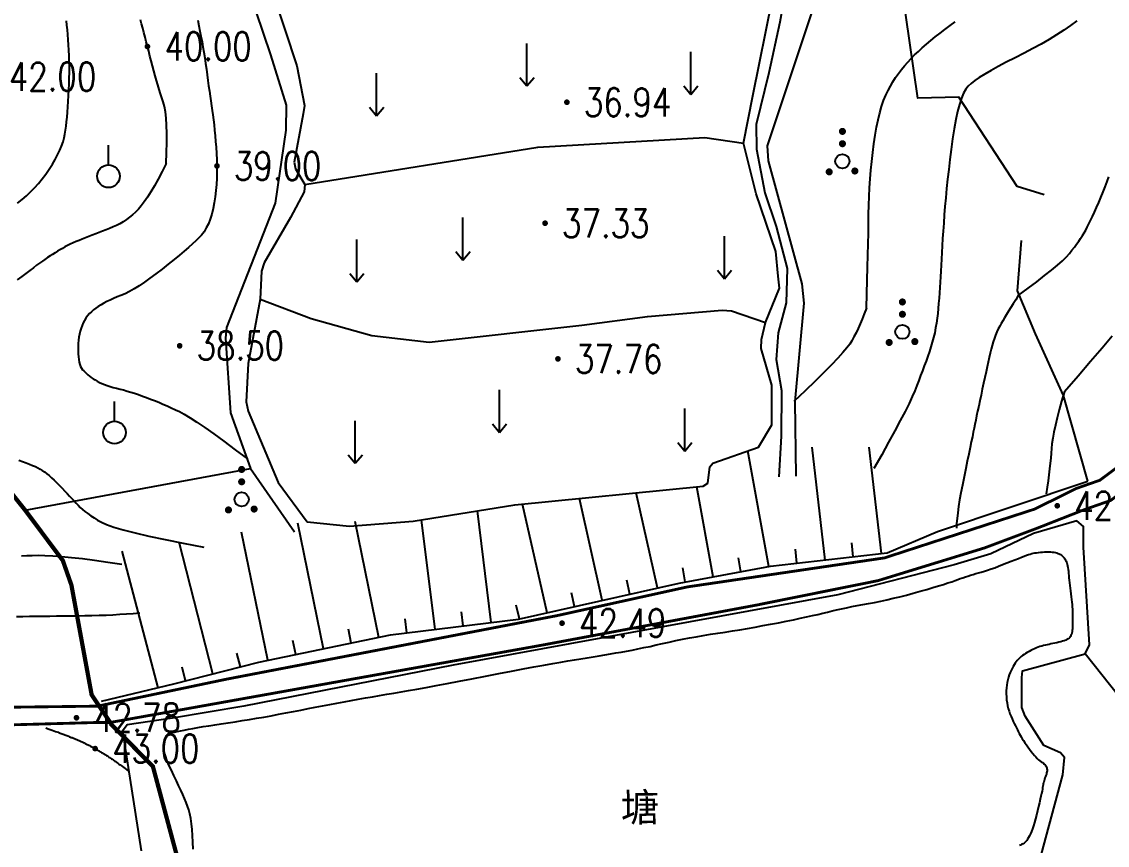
# Model space of a CAD drawing. Extents: x 39624947 to 39626627, y 3418539 to 3418836.
# Drawn here: x 39625191.8 to 39625268.5, y 3418723.9 to 3418782 of the extents above; entities that cross this region are included whole.
import ezdxf
from ezdxf.enums import TextEntityAlignment as Align

# ---------------------------------------------------------------- set-up
doc = ezdxf.new("R2010")
doc.units = 0
doc.linetypes.add('X3', pattern=[5, 4, -1])
doc.layers.get('0').update_dxf_attribs({"linetype": 'CONTINUOUS'})
for name, color, linetype in [('DLSS', 4, 'CONTINUOUS'), ('GCD', 7, 'CONTINUOUS'), ('PUB_WALL', 9, 'CONTINUOUS')]:
    doc.layers.add(name, color=color, linetype=linetype)
doc.styles.add('HZ', font='rs.shx', dxfattribs={"width": 0.8, "bigfont": 'hztxt.shx'})
doc.styles.add('等线体', font='simhei.ttf')

# ---------------------------------------------------------------- blocks, each defined once
blk = doc.blocks.new('GC125')
blk.add_line((0, 0.8), (0, 2.2))
blk.add_circle((0, 0), 0.8)
blk = doc.blocks.new('GC160')
at = {"const_width": 0.25}
for points in [[(1.584, 3.353, 1), (1.834, 3.353, 1)], [(1.584, 2.484, 1), (1.834, 2.484, 1)], [(2.464, 0.558, 1), (2.714, 0.558, 1)], [(0.652, 0.496, 1), (0.902, 0.496, 1)]]:
    blk.add_lwpolyline(points, format="xyb", close=True, dxfattribs=at)
blk.add_circle((1.709, 1.242), 0.5)
blk = doc.blocks.new('GC120')
for p, q in [((0, 0), (0, 3)), ((-0.5, 0.6), (0, 0)), ((0, 0), (0.5, 0.6))]:
    blk.add_line(p, q)
blk = doc.blocks.new('GC200')
at = {"linetype": 'Continuous', "const_width": 0.2, "flags": 128}
blk.add_lwpolyline([(-0.1, 0, 1), (0.1, 0, 1)], format="xyb", close=True, dxfattribs=at)
blk = doc.blocks.new('111133333777777')
at = {"layer": 'PUB_WALL', "color": 252, "ltscale": 0.01}
for p, q in [((39623440.896, 3418735.801, 51.487), (39623439.404, 3418743.964, 51.487)), ((39623444.869, 3418736.263, 51.487), (39623443.961, 3418744.23, 51.487)), ((39623448.844, 3418736.716, 51.487), (39623447.988, 3418744.223, 51.487)), ((39623433.039, 3418734.301, 51.487), (39623431.531, 3418741.008, 51.487)), ((39623436.962, 3418735.082, 51.487), (39623435.8, 3418741.432, 51.487)), ((39623425.234, 3418732.546, 51.487), (39623423.51, 3418740.212, 51.487)), ((39623429.137, 3418733.423, 51.487), (39623427.521, 3418740.61, 51.487)), ((39623421.299, 3418731.856, 51.487), (39623420.322, 3418739.738, 51.487)), ((39623409.452, 3418730.001, 51.487), (39623407.633, 3418738.858, 51.487)), ((39623413.371, 3418730.806, 51.487), (39623411.69, 3418738.988, 51.487)), ((39623417.329, 3418731.363, 51.487), (39623416.369, 3418739.108, 51.487)), ((39623405.534, 3418729.196, 51.487), (39623403.678, 3418738.229, 51.487)), ((39623401.653, 3418728.233, 51.487), (39623399.267, 3418737.528, 51.487)), ((39623442.882, 3418736.037, 51.487), (39623442.769, 3418737.03, 51.487)), ((39623446.856, 3418736.49, 51.487), (39623446.743, 3418737.483, 51.487)), ((39623397.78, 3418727.232, 51.487), (39623395.235, 3418736.886, 51.487)), ((39623438.929, 3418735.442, 51.487), (39623438.749, 3418736.425, 51.487)), ((39623434.994, 3418734.722, 51.487), (39623434.814, 3418735.706, 51.487)), ((39623431.088, 3418733.862, 51.487), (39623430.869, 3418734.838, 51.487)), ((39623427.185, 3418732.985, 51.487), (39623426.966, 3418733.96, 51.487)), ((39623423.283, 3418732.107, 51.487), (39623423.064, 3418733.083, 51.487)), ((39623419.314, 3418731.609, 51.487), (39623419.191, 3418732.602, 51.487)), ((39623415.345, 3418731.117, 51.487), (39623415.222, 3418732.11, 51.487)), ((39623411.412, 3418730.404, 51.487), (39623411.21, 3418731.383, 51.487)), ((39623407.493, 3418729.598, 51.487), (39623407.292, 3418730.578, 51.487)), ((39623403.59, 3418728.73, 51.487), (39623403.341, 3418729.699, 51.487)), ((39623399.715, 3418727.736, 51.487), (39623399.467, 3418728.705, 51.487))]:
    blk.add_line(p, q, dxfattribs=at)
for points, elevation in [([(39623458.508, 3418754.945), (39623459.193, 3418755.446), (39623459.812, 3418755.911), (39623460.363, 3418756.337), (39623460.847, 3418756.727), (39623461.265, 3418757.078), (39623461.615, 3418757.393), (39623461.899, 3418757.669), (39623462.115, 3418757.908), (39623462.293, 3418758.127), (39623462.462, 3418758.342), (39623462.62, 3418758.553), (39623462.769, 3418758.761), (39623462.908, 3418758.965), (39623463.037, 3418759.166), (39623463.156, 3418759.363), (39623463.265, 3418759.556), (39623463.374, 3418759.76), (39623463.489, 3418759.988), (39623463.613, 3418760.24), (39623463.743, 3418760.516), (39623463.881, 3418760.817), (39623464.027, 3418761.141), (39623464.18, 3418761.491), (39623464.341, 3418761.864), (39623464.499, 3418762.244), (39623464.644, 3418762.612), (39623464.775, 3418762.97), (39623464.893, 3418763.316)], 41), ([(39623461.761, 3418748.149), (39623462.727, 3418749.271), (39623463.613, 3418750.3), (39623464.417, 3418751.238), (39623465.141, 3418752.082)], 42), ([(39623410.171, 3418815.101), (39623409.624, 3418801.339), (39623409.284, 3418800.501), (39623407.891, 3418798.444), (39623407.816, 3418797.346), (39623407.801, 3418794.102), (39623407.007, 3418788.906), (39623407.055, 3418784.157), (39623406.613, 3418783.325), (39623404.083, 3418780.393), (39623403.852, 3418779.967), (39623403.623, 3418778.133), (39623405.706, 3418771.918), (39623406.819, 3418768.359), (39623406.793, 3418766.604), (39623406.036, 3418761.443), (39623402.612, 3418752.677), (39623402.539, 3418751.923), (39623402.892, 3418746.646), (39623404.298, 3418742.721), (39623407.399, 3418738.263)], 51.487), ([(39623411.68, 3418815.119), (39623411.196, 3418801.793), (39623411.104, 3418801.15), (39623409.39, 3418799.129), (39623408.851, 3418796.906), (39623408.956, 3418796.536), (39623409.538, 3418795.163), (39623409.581, 3418794.384), (39623408.759, 3418791.141), (39623407.926, 3418787.889), (39623407.657, 3418783.915), (39623407.52, 3418783.444), (39623406.583, 3418781.702), (39623405.161, 3418779.474), (39623405.068, 3418778.996), (39623405.014, 3418777.908), (39623405.194, 3418777.444), (39623405.848, 3418776.376), (39623407.565, 3418771.156), (39623408.104, 3418768.345), (39623408.019, 3418767.755), (39623407.388, 3418764.344)], 51.487), ([(39623408.304, 3418738.965), (39623411.295, 3418738.646), (39623415.793, 3418739.016), (39623422.955, 3418740.157), (39623436.26, 3418741.478), (39623436.587, 3418741.685), (39623436.719, 3418742.844), (39623436.939, 3418743.09), (39623440.175, 3418744.237), (39623441.114, 3418745.813), (39623441.103, 3418748.602), (39623440.351, 3418751.206), (39623440.378, 3418751.828), (39623440.648, 3418753.025), (39623441.652, 3418755.444), (39623441.563, 3418756.305), (39623441.393, 3418758.047), (39623440.001, 3418762.107), (39623439.109, 3418765.688), (39623439.754, 3418769.029), (39623441.161, 3418775.932)], 51.487), ([(39623442.472, 3418778.618), (39623441.671, 3418774.233), (39623440.886, 3418770.65), (39623440.01, 3418767.009), (39623440.031, 3418765.266), (39623440.601, 3418762.175), (39623441.423, 3418759.8), (39623442.185, 3418756.849), (39623442.123, 3418754.41), (39623441.549, 3418752.298), (39623441.408, 3418750.428), (39623441.787, 3418748.222), (39623441.776, 3418745.008), (39623441.61, 3418742.143)], 51.487), ([(39623447.778, 3418754.039), (39623447.81, 3418755.054), (39623447.838, 3418756.016), (39623447.864, 3418756.925), (39623447.886, 3418757.782), (39623447.905, 3418758.586), (39623447.921, 3418759.338), (39623447.933, 3418760.037), (39623447.942, 3418760.683), (39623447.955, 3418761.303), (39623447.977, 3418761.923), (39623448.009, 3418762.543), (39623448.05, 3418763.163), (39623448.101, 3418763.783), (39623448.161, 3418764.404), (39623448.231, 3418765.024), (39623448.311, 3418765.645), (39623448.4, 3418766.247), (39623448.5, 3418766.811), (39623448.609, 3418767.337), (39623448.729, 3418767.826), (39623448.859, 3418768.277), (39623448.998, 3418768.69), (39623449.148, 3418769.065), (39623449.308, 3418769.402), (39623449.478, 3418769.716), (39623449.658, 3418770.021), (39623449.847, 3418770.318), (39623450.046, 3418770.605), (39623450.254, 3418770.884), (39623450.472, 3418771.154), (39623450.699, 3418771.415), (39623450.937, 3418771.667), (39623451.186, 3418771.916), (39623451.449, 3418772.167), (39623451.727, 3418772.42), (39623452.019, 3418772.675), (39623452.326, 3418772.932), (39623452.647, 3418773.191), (39623452.982, 3418773.452), (39623453.331, 3418773.716), (39623453.686, 3418773.985), (39623454.038, 3418774.262)], 39), ([(39623462.633, 3418774.311), (39623462.187, 3418773.985), (39623461.714, 3418773.658), (39623461.212, 3418773.332), (39623460.682, 3418773.007), (39623460.124, 3418772.682), (39623459.537, 3418772.358), (39623458.923, 3418772.035), (39623458.28, 3418771.711), (39623457.654, 3418771.398), (39623457.088, 3418771.102), (39623456.583, 3418770.825), (39623456.138, 3418770.565), (39623455.754, 3418770.324), (39623455.431, 3418770.101), (39623455.168, 3418769.897), (39623454.966, 3418769.71), (39623454.798, 3418769.497), (39623454.639, 3418769.211), (39623454.489, 3418768.854), (39623454.348, 3418768.425), (39623454.215, 3418767.924), (39623454.09, 3418767.351), (39623453.975, 3418766.706), (39623453.868, 3418765.989), (39623453.769, 3418765.246), (39623453.677, 3418764.524), (39623453.593, 3418763.822), (39623453.516, 3418763.14), (39623453.447, 3418762.479), (39623453.385, 3418761.839), (39623453.33, 3418761.219), (39623453.283, 3418760.619), (39623453.241, 3418760.041), (39623453.201, 3418759.487), (39623453.165, 3418758.956), (39623453.132, 3418758.45), (39623453.102, 3418757.967), (39623453.075, 3418757.507), (39623453.051, 3418757.071), (39623453.03, 3418756.659), (39623453.01, 3418756.263), (39623452.988, 3418755.873), (39623452.964, 3418755.489), (39623452.938, 3418755.112), (39623452.91, 3418754.742), (39623452.881, 3418754.379), (39623452.849, 3418754.022), (39623452.816, 3418753.672), (39623452.777, 3418753.327), (39623452.729, 3418752.984), (39623452.67, 3418752.643), (39623452.602, 3418752.305), (39623452.523, 3418751.969), (39623452.435, 3418751.635), (39623452.337, 3418751.304), (39623452.23, 3418750.975), (39623452.115, 3418750.645), (39623451.996, 3418750.311), (39623451.872, 3418749.972), (39623451.744, 3418749.628), (39623451.612, 3418749.281), (39623451.476, 3418748.929), (39623451.335, 3418748.572), (39623451.19, 3418748.211), (39623451.016, 3418747.808), (39623450.79, 3418747.323), (39623450.51, 3418746.758), (39623450.177, 3418746.112), (39623449.792, 3418745.385), (39623449.353, 3418744.578), (39623448.862, 3418743.69), (39623448.317, 3418742.721)], 40), ([(39623387.777, 3418732.287), (39623388.232, 3418732.289), (39623388.697, 3418732.293), (39623389.169, 3418732.299), (39623389.646, 3418732.305), (39623390.128, 3418732.311), (39623390.614, 3418732.317), (39623391.105, 3418732.323), (39623391.601, 3418732.329), (39623392.102, 3418732.335), (39623392.608, 3418732.341), (39623393.112, 3418732.349), (39623393.611, 3418732.363), (39623394.104, 3418732.381), (39623394.591, 3418732.403), (39623395.072, 3418732.431), (39623395.546, 3418732.463), (39623396.015, 3418732.5), (39623396.478, 3418732.541)], 42), ([(39623395.229, 3418735.95), (39623394.223, 3418736.1), (39623393.294, 3418736.23), (39623392.441, 3418736.339), (39623391.664, 3418736.427), (39623390.963, 3418736.494), (39623390.338, 3418736.541), (39623389.79, 3418736.567), (39623389.318, 3418736.572), (39623388.896, 3418736.565), (39623388.5, 3418736.556), (39623388.128, 3418736.544)], 41), ([(39623387.862, 3418761.452), (39623388.179, 3418761.702), (39623388.485, 3418761.967), (39623388.78, 3418762.245), (39623389.064, 3418762.538), (39623389.337, 3418762.845), (39623389.6, 3418763.166), (39623389.851, 3418763.502), (39623390.091, 3418763.851), (39623390.314, 3418764.202), (39623390.513, 3418764.541), (39623390.688, 3418764.868), (39623390.839, 3418765.183), (39623390.965, 3418765.487), (39623391.068, 3418765.778), (39623391.146, 3418766.058), (39623391.2, 3418766.326), (39623391.241, 3418766.597), (39623391.28, 3418766.888), (39623391.317, 3418767.198), (39623391.351, 3418767.528), (39623391.383, 3418767.877), (39623391.412, 3418768.245), (39623391.439, 3418768.633), (39623391.464, 3418769.041), (39623391.485, 3418769.455), (39623391.501, 3418769.866), (39623391.511, 3418770.273), (39623391.515, 3418770.676), (39623391.514, 3418771.075), (39623391.508, 3418771.47), (39623391.496, 3418771.861), (39623391.479, 3418772.248), (39623391.458, 3418772.626), (39623391.434, 3418772.992), (39623391.407, 3418773.346), (39623391.377, 3418773.687), (39623391.344, 3418774.016), (39623391.308, 3418774.332)], 41), ([(39623398.342, 3418764.252), (39623398.376, 3418765.026), (39623398.394, 3418765.734), (39623398.394, 3418766.376), (39623398.378, 3418766.953), (39623398.344, 3418767.463), (39623398.293, 3418767.908), (39623398.225, 3418768.287), (39623398.14, 3418768.6), (39623398.046, 3418768.884), (39623397.953, 3418769.178), (39623397.859, 3418769.481), (39623397.765, 3418769.794), (39623397.67, 3418770.116), (39623397.576, 3418770.447), (39623397.482, 3418770.787), (39623397.387, 3418771.137), (39623397.294, 3418771.489), (39623397.202, 3418771.835), (39623397.113, 3418772.176), (39623397.025, 3418772.512), (39623396.94, 3418772.842), (39623396.857, 3418773.168), (39623396.776, 3418773.488), (39623396.697, 3418773.802), (39623396.618, 3418774.109), (39623396.539, 3418774.404)], 40), ([(39623460.343, 3418762.045), (39623458.431, 3418762.63), (39623454.303, 3418768.925), (39623451.414, 3418768.855), (39623450, 3418778.643), (39623445.317, 3418779.065)], 51.487), ([(39623408.128, 3418762.77), (39623424.598, 3418765.398), (39623436.38, 3418766.087), (39623439.109, 3418765.688)], 51.487), ([(39623407.388, 3418764.344), (39623407.471, 3418763.879), (39623408.128, 3418762.77), (39623408.084, 3418762.257), (39623407.125, 3418760.435), (39623405.258, 3418757.232), (39623405.078, 3418756.664), (39623404.994, 3418754.679), (39623404.132, 3418750.144), (39623403.992, 3418747.437)], 51.487), ([(39623463.423, 3418741.825), (39623461.696, 3418747.88), (39623459.722, 3418752.227), (39623458.443, 3418755.253), (39623458.724, 3418758.82)], 51.487), ([(39623404.994, 3418754.679), (39623408.577, 3418753.322), (39623412.872, 3418752.107), (39623416.926, 3418751.633), (39623427.682, 3418752.84), (39623432.329, 3418753.457), (39623437.605, 3418753.895), (39623438.262, 3418753.855), (39623440.648, 3418753.025)], 51.487), ([(39623403.992, 3418747.437), (39623404.134, 3418746.761), (39623406.245, 3418741.736), (39623408.304, 3418738.965)], 51.487), ([(39623388.399, 3418739.776), (39623404.298, 3418742.721)], 51.487), ([(39623449.253, 3418736.763), (39623452.804, 3418738.275), (39623463.423, 3418741.825)], 51.487), ([(39623460.132, 3418715.432), (39623461.653, 3418721.103), (39623461.757, 3418722.334), (39623461.497, 3418722.646), (39623460.307, 3418723.167), (39623458.987, 3418725.251), (39623458.762, 3418725.859), (39623458.755, 3418727.969), (39623458.81, 3418728.446), (39623463.216, 3418729.646), (39623463.536, 3418730.27), (39623463.119, 3418737.17), (39623463.103, 3418738.629), (39623462.637, 3418739.033), (39623459.586, 3418738.129), (39623456.568, 3418736.704), (39623453.984, 3418735.933), (39623445.77, 3418733.817), (39623418.601, 3418728.844), (39623403.833, 3418725.951), (39623398.801, 3418725.108), (39623395.602, 3418724.624), (39623395.275, 3418724.177), (39623396.591, 3418715.739)], 51.487), ([(39623393.773, 3418726.292), (39623398.882, 3418727.522), (39623404.879, 3418729.061), (39623414.187, 3418730.974), (39623423.229, 3418732.095), (39623434.555, 3418734.642), (39623441.023, 3418735.825), (39623449.253, 3418736.763)], 51.487), ([(39623497.77, 3418706.888), (39623495.878, 3418707.454), (39623490.824, 3418707.593), (39623490.555, 3418710.925), (39623487.766, 3418713.186), (39623485.44, 3418713.996), (39623480.683, 3418714.099), (39623477.927, 3418717.43), (39623474.369, 3418716.091), (39623473.37, 3418716.859), (39623463.216, 3418729.646)], 51.487)]:
    blk.add_lwpolyline(points, dxfattribs=dict(at, elevation=elevation))
for points in [[(39623442.818, 3418742.185), (39623442.762, 3418747.464), (39623443.388, 3418754.4), (39623443.259, 3418755.751), (39623440.871, 3418764.444), (39623440.794, 3418765.508), (39623445.317, 3418779.065), (39623445.444, 3418782.981), (39623444.951, 3418784.336), (39623444.898, 3418785.211), (39623448.435, 3418791.411), (39623451.755, 3418798.256), (39623452.266, 3418802.21), (39623452.309, 3418803.539), (39623450.374, 3418811.343)], [(39623400.572, 3418774.37), (39623400.649, 3418773.958), (39623400.729, 3418773.602), (39623400.806, 3418773.238), (39623400.878, 3418772.868), (39623400.948, 3418772.491), (39623401.013, 3418772.106), (39623401.075, 3418771.715), (39623401.134, 3418771.317), (39623401.189, 3418770.913), (39623401.241, 3418770.51), (39623401.293, 3418770.118), (39623401.345, 3418769.738), (39623401.396, 3418769.369), (39623401.446, 3418769.01), (39623401.495, 3418768.664), (39623401.544, 3418768.328), (39623401.593, 3418768.003), (39623401.64, 3418767.676), (39623401.684, 3418767.334), (39623401.726, 3418766.977), (39623401.766, 3418766.604), (39623401.803, 3418766.216), (39623401.838, 3418765.813), (39623401.871, 3418765.394), (39623401.901, 3418764.96), (39623401.924, 3418764.519), (39623401.935, 3418764.08), (39623401.933, 3418763.643), (39623401.918, 3418763.207), (39623401.891, 3418762.772), (39623401.852, 3418762.34), (39623401.799, 3418761.909), (39623401.735, 3418761.48), (39623401.656, 3418761.066), (39623401.562, 3418760.682), (39623401.451, 3418760.327), (39623401.325, 3418760.002), (39623401.183, 3418759.707), (39623401.025, 3418759.44), (39623400.852, 3418759.204), (39623400.662, 3418758.997), (39623400.449, 3418758.794), (39623400.204, 3418758.571), (39623399.927, 3418758.327), (39623399.618, 3418758.062), (39623399.278, 3418757.777), (39623398.905, 3418757.472), (39623398.501, 3418757.146), (39623398.065, 3418756.799), (39623397.624, 3418756.458), (39623397.205, 3418756.147), (39623396.809, 3418755.868), (39623396.435, 3418755.62), (39623396.083, 3418755.403), (39623395.753, 3418755.218), (39623395.445, 3418755.063), (39623395.159, 3418754.94), (39623394.892, 3418754.831), (39623394.637, 3418754.722), (39623394.395, 3418754.611), (39623394.167, 3418754.5), (39623393.951, 3418754.387), (39623393.749, 3418754.274), (39623393.559, 3418754.159), (39623393.383, 3418754.044), (39623393.219, 3418753.923), (39623393.068, 3418753.793), (39623392.928, 3418753.654), (39623392.8, 3418753.505), (39623392.684, 3418753.347), (39623392.581, 3418753.179), (39623392.489, 3418753.002), (39623392.409, 3418752.816), (39623392.34, 3418752.622), (39623392.281, 3418752.42), (39623392.231, 3418752.212), (39623392.191, 3418751.996), (39623392.16, 3418751.774), (39623392.139, 3418751.544), (39623392.128, 3418751.308), (39623392.126, 3418751.064), (39623392.134, 3418750.827), (39623392.151, 3418750.609), (39623392.177, 3418750.41), (39623392.213, 3418750.23), (39623392.257, 3418750.069), (39623392.311, 3418749.927), (39623392.375, 3418749.804), (39623392.447, 3418749.7), (39623392.528, 3418749.607), (39623392.618, 3418749.514), (39623392.715, 3418749.421), (39623392.821, 3418749.33), (39623392.935, 3418749.239), (39623393.056, 3418749.149), (39623393.186, 3418749.06), (39623393.325, 3418748.971), (39623393.473, 3418748.885), (39623393.633, 3418748.803), (39623393.805, 3418748.724), (39623393.99, 3418748.65), (39623394.186, 3418748.579), (39623394.395, 3418748.513), (39623394.616, 3418748.45), (39623394.849, 3418748.392), (39623395.09, 3418748.332), (39623395.339, 3418748.266), (39623395.593, 3418748.194), (39623395.853, 3418748.115), (39623396.12, 3418748.03), (39623396.393, 3418747.938), (39623396.672, 3418747.841), (39623396.957, 3418747.736), (39623397.246, 3418747.627), (39623397.535, 3418747.513), (39623397.826, 3418747.395), (39623398.117, 3418747.272), (39623398.409, 3418747.144), (39623398.702, 3418747.013), (39623398.996, 3418746.876), (39623399.29, 3418746.736), (39623399.623, 3418746.558), (39623400.032, 3418746.312), (39623400.517, 3418745.998), (39623401.078, 3418745.614), (39623401.715, 3418745.163), (39623402.428, 3418744.642), (39623403.217, 3418744.053), (39623404.081, 3418743.395)], [(39623398.342, 3418764.252), (39623398.057, 3418763.678), (39623397.784, 3418763.154), (39623397.523, 3418762.677), (39623397.272, 3418762.249), (39623397.034, 3418761.87), (39623396.806, 3418761.54), (39623396.59, 3418761.257), (39623396.385, 3418761.024), (39623396.183, 3418760.821), (39623395.974, 3418760.632), (39623395.76, 3418760.455), (39623395.539, 3418760.292), (39623395.312, 3418760.142), (39623395.079, 3418760.005), (39623394.84, 3418759.882), (39623394.595, 3418759.771), (39623394.348, 3418759.668), (39623394.102, 3418759.568), (39623393.857, 3418759.469), (39623393.614, 3418759.372), (39623393.372, 3418759.277), (39623393.132, 3418759.184), (39623392.894, 3418759.093), (39623392.656, 3418759.004), (39623392.424, 3418758.916), (39623392.2, 3418758.826), (39623391.983, 3418758.735), (39623391.775, 3418758.642), (39623391.575, 3418758.549), (39623391.383, 3418758.454), (39623391.199, 3418758.359), (39623391.023, 3418758.261), (39623390.85, 3418758.162), (39623390.676, 3418758.058), (39623390.501, 3418757.951), (39623390.325, 3418757.84), (39623390.148, 3418757.725), (39623389.969, 3418757.607), (39623389.789, 3418757.484), (39623389.608, 3418757.358), (39623389.416, 3418757.221), (39623389.204, 3418757.067), (39623388.972, 3418756.895), (39623388.719, 3418756.705), (39623388.446, 3418756.498), (39623388.153, 3418756.274), (39623387.84, 3418756.031)], [(39623387.944, 3418743.319), (39623388.217, 3418743.224), (39623388.472, 3418743.13), (39623388.707, 3418743.038), (39623388.922, 3418742.947), (39623389.119, 3418742.858), (39623389.296, 3418742.769), (39623389.453, 3418742.682), (39623389.604, 3418742.589), (39623389.76, 3418742.481), (39623389.922, 3418742.358), (39623390.09, 3418742.221), (39623390.264, 3418742.069), (39623390.443, 3418741.902), (39623390.628, 3418741.721), (39623390.818, 3418741.525), (39623391.008, 3418741.326), (39623391.19, 3418741.133), (39623391.365, 3418740.948), (39623391.532, 3418740.77), (39623391.692, 3418740.599), (39623391.845, 3418740.435), (39623391.99, 3418740.278), (39623392.128, 3418740.129), (39623392.271, 3418739.982), (39623392.432, 3418739.834), (39623392.612, 3418739.686), (39623392.81, 3418739.537), (39623393.026, 3418739.386), (39623393.26, 3418739.235), (39623393.512, 3418739.083), (39623393.783, 3418738.93), (39623394.141, 3418738.768), (39623394.654, 3418738.59), (39623395.324, 3418738.396), (39623396.149, 3418738.185), (39623397.13, 3418737.959), (39623398.267, 3418737.716), (39623399.559, 3418737.457), (39623401.008, 3418737.182)], [(39623458.508, 3418754.945), (39623458.321, 3418754.64), (39623458.143, 3418754.351), (39623457.976, 3418754.079), (39623457.82, 3418753.823), (39623457.674, 3418753.584), (39623457.539, 3418753.361), (39623457.414, 3418753.154), (39623457.3, 3418752.964), (39623457.193, 3418752.776), (39623457.092, 3418752.577), (39623456.996, 3418752.367), (39623456.906, 3418752.145), (39623456.821, 3418751.913), (39623456.741, 3418751.669), (39623456.667, 3418751.414), (39623456.598, 3418751.147), (39623456.53, 3418750.865), (39623456.459, 3418750.563), (39623456.385, 3418750.241), (39623456.307, 3418749.899), (39623456.226, 3418749.537), (39623456.142, 3418749.155), (39623456.055, 3418748.752), (39623455.964, 3418748.33), (39623455.875, 3418747.909), (39623455.79, 3418747.509), (39623455.71, 3418747.131), (39623455.635, 3418746.775), (39623455.565, 3418746.441), (39623455.5, 3418746.129), (39623455.44, 3418745.838), (39623455.385, 3418745.569), (39623455.328, 3418745.29), (39623455.262, 3418744.968), (39623455.187, 3418744.603), (39623455.103, 3418744.196), (39623455.01, 3418743.746), (39623454.907, 3418743.253), (39623454.796, 3418742.717), (39623454.676, 3418742.139), (39623454.558, 3418741.558), (39623454.454, 3418741.013), (39623454.365, 3418740.506), (39623454.291, 3418740.034), (39623454.23, 3418739.6), (39623454.184, 3418739.202), (39623454.152, 3418738.841), (39623454.135, 3418738.517)], [(39623447.778, 3418754.039), (39623447.636, 3418753.646), (39623447.492, 3418753.275), (39623447.348, 3418752.925), (39623447.201, 3418752.597), (39623447.054, 3418752.291), (39623446.905, 3418752.007), (39623446.755, 3418751.744), (39623446.604, 3418751.503), (39623446.409, 3418751.239), (39623446.129, 3418750.906), (39623445.764, 3418750.504), (39623445.314, 3418750.033), (39623444.779, 3418749.493), (39623444.158, 3418748.885), (39623443.453, 3418748.208), (39623442.662, 3418747.462)], [(39623461.761, 3418748.149), (39623461.567, 3418747.487), (39623461.395, 3418746.87), (39623461.246, 3418746.3), (39623461.121, 3418745.776), (39623461.019, 3418745.297), (39623460.939, 3418744.864), (39623460.883, 3418744.477), (39623460.85, 3418744.137), (39623460.825, 3418743.808), (39623460.795, 3418743.459), (39623460.758, 3418743.09), (39623460.715, 3418742.699), (39623460.666, 3418742.288), (39623460.611, 3418741.856), (39623460.55, 3418741.404), (39623460.482, 3418740.931)], [(39623400.255, 3418715.856), (39623400.242, 3418716.355), (39623400.218, 3418716.819), (39623400.184, 3418717.25), (39623400.138, 3418717.648), (39623400.082, 3418718.011), (39623400.015, 3418718.341), (39623399.938, 3418718.636), (39623399.849, 3418718.899), (39623399.749, 3418719.153), (39623399.638, 3418719.424), (39623399.514, 3418719.713), (39623399.378, 3418720.02), (39623399.23, 3418720.344), (39623399.071, 3418720.686), (39623398.899, 3418721.045), (39623398.715, 3418721.422), (39623398.542, 3418721.792), (39623398.401, 3418722.13), (39623398.292, 3418722.436), (39623398.215, 3418722.711), (39623398.171, 3418722.954), (39623398.159, 3418723.166), (39623398.179, 3418723.346), (39623398.232, 3418723.494), (39623398.297, 3418723.618), (39623398.352, 3418723.726), (39623398.4, 3418723.817), (39623398.438, 3418723.891), (39623398.468, 3418723.949), (39623398.49, 3418723.99), (39623398.503, 3418724.015), (39623398.507, 3418724.023), (39623398.525, 3418724.027), (39623398.577, 3418724.038), (39623398.664, 3418724.056), (39623398.786, 3418724.081), (39623398.942, 3418724.114), (39623399.133, 3418724.154), (39623399.36, 3418724.201), (39623399.621, 3418724.256), (39623399.913, 3418724.314), (39623400.232, 3418724.375), (39623400.579, 3418724.438), (39623400.952, 3418724.502), (39623401.354, 3418724.568), (39623401.782, 3418724.636), (39623402.238, 3418724.705), (39623402.721, 3418724.777), (39623403.219, 3418724.851), (39623403.721, 3418724.929), (39623404.226, 3418725.01), (39623404.734, 3418725.095), (39623405.246, 3418725.184), (39623405.762, 3418725.277), (39623406.281, 3418725.373), (39623406.803, 3418725.473), (39623407.326, 3418725.574), (39623407.845, 3418725.675), (39623408.363, 3418725.774), (39623408.877, 3418725.871), (39623409.389, 3418725.968), (39623409.898, 3418726.064), (39623410.404, 3418726.158), (39623410.908, 3418726.252), (39623411.41, 3418726.344), (39623411.913, 3418726.435), (39623412.415, 3418726.526), (39623412.918, 3418726.615), (39623413.42, 3418726.703), (39623413.922, 3418726.789), (39623414.425, 3418726.875), (39623414.927, 3418726.96), (39623415.46, 3418727.051), (39623416.053, 3418727.155), (39623416.707, 3418727.273), (39623417.421, 3418727.405), (39623418.195, 3418727.55), (39623419.031, 3418727.709), (39623419.926, 3418727.881), (39623420.882, 3418728.067), (39623421.836, 3418728.252), (39623422.726, 3418728.423), (39623423.551, 3418728.579), (39623424.312, 3418728.721), (39623425.009, 3418728.849), (39623425.641, 3418728.962), (39623426.209, 3418729.061), (39623426.713, 3418729.145), (39623427.178, 3418729.222), (39623427.631, 3418729.296), (39623428.071, 3418729.369), (39623428.499, 3418729.439), (39623428.914, 3418729.508), (39623429.317, 3418729.574), (39623429.707, 3418729.639), (39623430.085, 3418729.702), (39623430.462, 3418729.766), (39623430.849, 3418729.836), (39623431.248, 3418729.912), (39623431.657, 3418729.993), (39623432.076, 3418730.079), (39623432.506, 3418730.171), (39623432.947, 3418730.269), (39623433.399, 3418730.371), (39623433.859, 3418730.475), (39623434.327, 3418730.576), (39623434.802, 3418730.672), (39623435.284, 3418730.765), (39623435.773, 3418730.854), (39623436.27, 3418730.939), (39623436.774, 3418731.021), (39623437.285, 3418731.099), (39623437.803, 3418731.177), (39623438.325, 3418731.26), (39623438.854, 3418731.346), (39623439.388, 3418731.437), (39623439.927, 3418731.532), (39623440.471, 3418731.631), (39623441.021, 3418731.734), (39623441.577, 3418731.842), (39623442.119, 3418731.949), (39623442.631, 3418732.053), (39623443.111, 3418732.153), (39623443.559, 3418732.248), (39623443.976, 3418732.34), (39623444.362, 3418732.428), (39623444.717, 3418732.511), (39623445.04, 3418732.591), (39623445.355, 3418732.669), (39623445.683, 3418732.746), (39623446.025, 3418732.822), (39623446.38, 3418732.899), (39623446.75, 3418732.974), (39623447.133, 3418733.049), (39623447.529, 3418733.124), (39623447.94, 3418733.198), (39623448.361, 3418733.277), (39623448.793, 3418733.363), (39623449.233, 3418733.458), (39623449.682, 3418733.562), (39623450.141, 3418733.673), (39623450.609, 3418733.793), (39623451.087, 3418733.922), (39623451.573, 3418734.058), (39623452.044, 3418734.195), (39623452.476, 3418734.321), (39623452.868, 3418734.439), (39623453.221, 3418734.547), (39623453.534, 3418734.646), (39623453.808, 3418734.736), (39623454.042, 3418734.816), (39623454.236, 3418734.887), (39623454.412, 3418734.952), (39623454.59, 3418735.015), (39623454.77, 3418735.077), (39623454.951, 3418735.136), (39623455.135, 3418735.193), (39623455.321, 3418735.249), (39623455.509, 3418735.302), (39623455.698, 3418735.354), (39623455.896, 3418735.409), (39623456.109, 3418735.474), (39623456.337, 3418735.548), (39623456.58, 3418735.631), (39623456.838, 3418735.724), (39623457.111, 3418735.826), (39623457.398, 3418735.938), (39623457.7, 3418736.059), (39623457.997, 3418736.179), (39623458.268, 3418736.287), (39623458.513, 3418736.383), (39623458.732, 3418736.467), (39623458.924, 3418736.539), (39623459.091, 3418736.6), (39623459.231, 3418736.648), (39623459.346, 3418736.684), (39623459.45, 3418736.713), (39623459.561, 3418736.739), (39623459.678, 3418736.762), (39623459.801, 3418736.783), (39623459.931, 3418736.8), (39623460.067, 3418736.815), (39623460.209, 3418736.827), (39623460.357, 3418736.836), (39623460.504, 3418736.841), (39623460.643, 3418736.841), (39623460.775, 3418736.836), (39623460.898, 3418736.825), (39623461.014, 3418736.81), (39623461.121, 3418736.789), (39623461.221, 3418736.763), (39623461.312, 3418736.731), (39623461.397, 3418736.694), (39623461.477, 3418736.651), (39623461.551, 3418736.602), (39623461.62, 3418736.546), (39623461.684, 3418736.484), (39623461.742, 3418736.416), (39623461.795, 3418736.342), (39623461.842, 3418736.261), (39623461.884, 3418736.173), (39623461.922, 3418736.076), (39623461.956, 3418735.972), (39623461.985, 3418735.858), (39623462.01, 3418735.737), (39623462.03, 3418735.606), (39623462.046, 3418735.468), (39623462.057, 3418735.321), (39623462.067, 3418735.166), (39623462.081, 3418735.003), (39623462.096, 3418734.834), (39623462.115, 3418734.656), (39623462.136, 3418734.472), (39623462.16, 3418734.28), (39623462.187, 3418734.08), (39623462.216, 3418733.873), (39623462.245, 3418733.668), (39623462.269, 3418733.473), (39623462.29, 3418733.289), (39623462.306, 3418733.115), (39623462.319, 3418732.952), (39623462.327, 3418732.799), (39623462.331, 3418732.657), (39623462.331, 3418732.525), (39623462.329, 3418732.398), (39623462.328, 3418732.272), (39623462.327, 3418732.147), (39623462.327, 3418732.022), (39623462.327, 3418731.897), (39623462.327, 3418731.773), (39623462.328, 3418731.649), (39623462.329, 3418731.526), (39623462.328, 3418731.407), (39623462.32, 3418731.297), (39623462.306, 3418731.194), (39623462.285, 3418731.1), (39623462.258, 3418731.014), (39623462.226, 3418730.937), (39623462.186, 3418730.868), (39623462.141, 3418730.807), (39623462.086, 3418730.751), (39623462.02, 3418730.7), (39623461.942, 3418730.651), (39623461.851, 3418730.606), (39623461.749, 3418730.564), (39623461.635, 3418730.526), (39623461.509, 3418730.491), (39623461.371, 3418730.46), (39623461.228, 3418730.43), (39623461.088, 3418730.4), (39623460.949, 3418730.37), (39623460.813, 3418730.34), (39623460.679, 3418730.311), (39623460.547, 3418730.281), (39623460.418, 3418730.251), (39623460.29, 3418730.221), (39623460.164, 3418730.189), (39623460.037, 3418730.152), (39623459.91, 3418730.109), (39623459.782, 3418730.061), (39623459.654, 3418730.007), (39623459.526, 3418729.948), (39623459.397, 3418729.885), (39623459.268, 3418729.815), (39623459.143, 3418729.743), (39623459.025, 3418729.672), (39623458.916, 3418729.6), (39623458.814, 3418729.528), (39623458.72, 3418729.457), (39623458.635, 3418729.386), (39623458.557, 3418729.314), (39623458.487, 3418729.243), (39623458.421, 3418729.167), (39623458.353, 3418729.079), (39623458.286, 3418728.98), (39623458.217, 3418728.871), (39623458.148, 3418728.75), (39623458.078, 3418728.619), (39623458.007, 3418728.476), (39623457.935, 3418728.322), (39623457.868, 3418728.16), (39623457.81, 3418727.989), (39623457.761, 3418727.812), (39623457.722, 3418727.627), (39623457.692, 3418727.435), (39623457.671, 3418727.235), (39623457.66, 3418727.028), (39623457.658, 3418726.814), (39623457.666, 3418726.599), (39623457.683, 3418726.388), (39623457.71, 3418726.181), (39623457.747, 3418725.98), (39623457.794, 3418725.783), (39623457.85, 3418725.591), (39623457.916, 3418725.404), (39623457.992, 3418725.221), (39623458.072, 3418725.045), (39623458.15, 3418724.876), (39623458.225, 3418724.716), (39623458.298, 3418724.563), (39623458.369, 3418724.418), (39623458.438, 3418724.281), (39623458.505, 3418724.152), (39623458.569, 3418724.031), (39623458.636, 3418723.911), (39623458.709, 3418723.785), (39623458.79, 3418723.653), (39623458.878, 3418723.515), (39623458.973, 3418723.372), (39623459.075, 3418723.223), (39623459.183, 3418723.068), (39623459.299, 3418722.908), (39623459.417, 3418722.751), (39623459.53, 3418722.608), (39623459.639, 3418722.478), (39623459.744, 3418722.361), (39623459.845, 3418722.258), (39623459.941, 3418722.169), (39623460.034, 3418722.092), (39623460.123, 3418722.03), (39623460.204, 3418721.974), (39623460.277, 3418721.917), (39623460.341, 3418721.861), (39623460.395, 3418721.805), (39623460.44, 3418721.748), (39623460.477, 3418721.691), (39623460.504, 3418721.635), (39623460.522, 3418721.578), (39623460.532, 3418721.518), (39623460.536, 3418721.455), (39623460.533, 3418721.386), (39623460.524, 3418721.313), (39623460.508, 3418721.235), (39623460.486, 3418721.153), (39623460.458, 3418721.065), (39623460.423, 3418720.974), (39623460.387, 3418720.879), (39623460.354, 3418720.784), (39623460.324, 3418720.689), (39623460.297, 3418720.593), (39623460.273, 3418720.496), (39623460.253, 3418720.399), (39623460.236, 3418720.301), (39623460.222, 3418720.203), (39623460.205, 3418720.091), (39623460.181, 3418719.953), (39623460.149, 3418719.788), (39623460.108, 3418719.596), (39623460.06, 3418719.378), (39623460.004, 3418719.134), (39623459.94, 3418718.862), (39623459.868, 3418718.565), (39623459.793, 3418718.265), (39623459.719, 3418717.988), (39623459.646, 3418717.734), (39623459.574, 3418717.503), (39623459.503, 3418717.294), (39623459.433, 3418717.108), (39623459.365, 3418716.945), (39623459.297, 3418716.804), (39623459.231, 3418716.681), (39623459.165, 3418716.573), (39623459.101, 3418716.477), (39623459.037, 3418716.396), (39623458.974, 3418716.328), (39623458.912, 3418716.274), (39623458.851, 3418716.234), (39623458.79, 3418716.207), (39623458.728, 3418716.182), (39623458.662, 3418716.148), (39623458.591, 3418716.104)], [(39623389.859, 3418724.409), (39623390.014, 3418724.353), (39623390.158, 3418724.302), (39623390.291, 3418724.254), (39623390.413, 3418724.21), (39623390.524, 3418724.17), (39623390.624, 3418724.134), (39623390.713, 3418724.102), (39623390.791, 3418724.073), (39623390.862, 3418724.047), (39623390.933, 3418724.02), (39623391.003, 3418723.994), (39623391.071, 3418723.969), (39623391.139, 3418723.943), (39623391.206, 3418723.918), (39623391.271, 3418723.893), (39623391.336, 3418723.868), (39623391.399, 3418723.844), (39623391.462, 3418723.82), (39623391.523, 3418723.796), (39623391.584, 3418723.772), (39623391.643, 3418723.749), (39623391.702, 3418723.726), (39623391.759, 3418723.703), (39623391.816, 3418723.68), (39623391.871, 3418723.658), (39623391.926, 3418723.635), (39623391.981, 3418723.612), (39623392.036, 3418723.589), (39623392.09, 3418723.567), (39623392.143, 3418723.544), (39623392.196, 3418723.521), (39623392.249, 3418723.498), (39623392.301, 3418723.474), (39623392.354, 3418723.45), (39623392.407, 3418723.426), (39623392.46, 3418723.402), (39623392.513, 3418723.377), (39623392.567, 3418723.351), (39623392.62, 3418723.325), (39623392.674, 3418723.299), (39623392.728, 3418723.272), (39623392.782, 3418723.245), (39623392.836, 3418723.218), (39623392.89, 3418723.19), (39623392.945, 3418723.162), (39623392.999, 3418723.133), (39623393.054, 3418723.104), (39623393.109, 3418723.074), (39623393.164, 3418723.044), (39623393.219, 3418723.014), (39623393.275, 3418722.983), (39623393.331, 3418722.952), (39623393.386, 3418722.92), (39623393.442, 3418722.888), (39623393.498, 3418722.855), (39623393.555, 3418722.822), (39623393.611, 3418722.789), (39623393.668, 3418722.755), (39623393.724, 3418722.721), (39623393.781, 3418722.687), (39623393.838, 3418722.652), (39623393.896, 3418722.616), (39623393.953, 3418722.581), (39623394.011, 3418722.544), (39623394.068, 3418722.508), (39623394.126, 3418722.471), (39623394.184, 3418722.433), (39623394.243, 3418722.395), (39623394.301, 3418722.357), (39623394.36, 3418722.318), (39623394.418, 3418722.279), (39623394.477, 3418722.24), (39623394.536, 3418722.2), (39623394.595, 3418722.159), (39623394.655, 3418722.119), (39623394.714, 3418722.077), (39623394.774, 3418722.036), (39623394.834, 3418721.994), (39623394.894, 3418721.951), (39623394.954, 3418721.908), (39623395.018, 3418721.862), (39623395.09, 3418721.81), (39623395.17, 3418721.751), (39623395.258, 3418721.686), (39623395.353, 3418721.615), (39623395.457, 3418721.538), (39623395.568, 3418721.455), (39623395.687, 3418721.365)]]:
    blk.add_lwpolyline(points, dxfattribs=at)
ref = blk.add_blockref('GC200', (39623397.025, 3418772.512, 40), dxfattribs=at)
ref.add_attrib('height', '40.00', dxfattribs={"layer": 'GCD', "linetype": 'Continuous', "height": 2, "style": 'HZ', "width": 0.8}).set_placement((39623398.225, 3418772.512, 40), align=Align.MIDDLE_LEFT)
for name, p in [('GC120', (39623423.818, 3418769.731, 51.487)), ('GC120', (39623435.392, 3418769.134, 51.487)), ('GC120', (39623413.208, 3418767.627, 51.487)), ('GC160', (39623444.38, 3418763.165, 51.487)), ('GC125', (39623394.273, 3418763.35, 51.487)), ('GC120', (39623419.299, 3418757.435, 51.487)), ('GC120', (39623411.808, 3418755.897, 51.487)), ('GC120', (39623437.761, 3418756.112, 51.487)), ('GC160', (39623448.613, 3418751.124, 51.487)), ('GC120', (39623421.875, 3418745.277, 51.487)), ('GC125', (39623394.704, 3418745.264, 51.487)), ('GC120', (39623434.961, 3418743.952, 51.487)), ('GC120', (39623411.7, 3418743.091, 51.487)), ('GC160', (39623401.968, 3418739.303, 51.487))]:
    blk.add_blockref(name, p, dxfattribs=at)
ref = blk.add_blockref('GC200', (39623386.041, 3418770.38, 42), dxfattribs=at)
ref.add_attrib('height', '42.00', dxfattribs={"layer": 'GCD', "linetype": 'Continuous', "height": 2, "style": 'HZ', "width": 0.8}).set_placement((39623387.241, 3418770.38, 42), align=Align.MIDDLE_LEFT)
ref = blk.add_blockref('GC200', (39623426.637, 3418768.578, 36.94), dxfattribs=at)
ref.add_attrib('height', '36.94', dxfattribs={"layer": 'GCD', "linetype": 'Continuous', "height": 2, "style": 'HZ', "width": 0.8}).set_placement((39623427.837, 3418768.578, 36.94), align=Align.MIDDLE_LEFT)
ref = blk.add_blockref('GC200', (39623401.935, 3418764.08, 39), dxfattribs=at)
ref.add_attrib('height', '39.00', dxfattribs={"layer": 'GCD', "linetype": 'Continuous', "height": 2, "style": 'HZ', "width": 0.8}).set_placement((39623403.135, 3418764.08, 39), align=Align.MIDDLE_LEFT)
ref = blk.add_blockref('GC200', (39623425.098, 3418760.037, 37.33), dxfattribs=at)
ref.add_attrib('height', '37.33', dxfattribs={"layer": 'GCD', "linetype": 'Continuous', "height": 2, "style": 'HZ', "width": 0.8}).set_placement((39623426.298, 3418760.037, 37.33), align=Align.MIDDLE_LEFT)
ref = blk.add_blockref('GC200', (39623399.301, 3418751.385, 38.5), dxfattribs=at)
ref.add_attrib('height', '38.50', dxfattribs={"layer": 'GCD', "linetype": 'Continuous', "height": 2, "style": 'HZ', "width": 0.8}).set_placement((39623400.501, 3418751.385, 38.5), align=Align.MIDDLE_LEFT)
ref = blk.add_blockref('GC200', (39623426.006, 3418750.46, 37.76), dxfattribs=at)
ref.add_attrib('height', '37.76', dxfattribs={"layer": 'GCD', "linetype": 'Continuous', "height": 2, "style": 'HZ', "width": 0.8}).set_placement((39623427.206, 3418750.46, 37.76), align=Align.MIDDLE_LEFT)
ref = blk.add_blockref('GC200', (39623461.258, 3418740.096, 42.64), dxfattribs=at)
ref.add_attrib('height', '42.64', dxfattribs={"layer": 'GCD', "linetype": 'Continuous', "height": 2, "style": 'HZ', "width": 0.8}).set_placement((39623462.458, 3418740.096, 42.64), align=Align.MIDDLE_LEFT)
ref = blk.add_blockref('GC200', (39623426.295, 3418731.809, 42.49), dxfattribs=at)
ref.add_attrib('height', '42.49', dxfattribs={"layer": 'GCD', "linetype": 'Continuous', "height": 2, "style": 'HZ', "width": 0.8}).set_placement((39623427.495, 3418731.809, 42.49), align=Align.MIDDLE_LEFT)
ref = blk.add_blockref('GC200', (39623392.016, 3418725.128, 42.78), dxfattribs=at)
ref.add_attrib('height', '42.78', dxfattribs={"layer": 'GCD', "linetype": 'Continuous', "height": 2, "style": 'HZ', "width": 0.8}).set_placement((39623393.216, 3418725.128, 42.78), align=Align.MIDDLE_LEFT)
ref = blk.add_blockref('GC200', (39623393.331, 3418722.952, 43), dxfattribs=at)
ref.add_attrib('height', '43.00', dxfattribs={"layer": 'GCD', "linetype": 'Continuous', "height": 2, "style": 'HZ', "width": 0.8}).set_placement((39623394.531, 3418722.952, 43), align=Align.MIDDLE_LEFT)
at = {"layer": 'PUB_WALL', "color": 252, "ltscale": 0.01, "style": '等线体'}
blk.add_text('塘', height=2, rotation=0.69701, dxfattribs=at).set_placement((39623431.803, 3418718.852, 51.487), align=Align.MIDDLE)

msp = doc.modelspace()

# ---------------------------------------------------------------- linework, layer by layer
at = {"layer": 'DLSS', "linetype": 'X3', "const_width": 0.3, "elevation": 53.092, "flags": 128}
msp.add_lwpolyline([(39625150.573, 3418580.132), (39625161.225, 3418582.095), (39625167.478, 3418585.136), (39625173.36, 3418589.902), (39625177.101, 3418594.612), (39625185.507, 3418608.2), (39625189.16, 3418618.92), (39625191.529, 3418626.061), (39625194.636, 3418640.624), (39625195.319, 3418645.811), (39625195.529, 3418649.206), (39625195.903, 3418658.992), (39625196.461, 3418663.606), (39625198.311, 3418678.92), (39625199.737, 3418684.684), (39625201.346, 3418689.215), (39625202.67, 3418696.817), (39625203.333, 3418704.855), (39625203.017, 3418710.462), (39625203.206, 3418718.632), (39625203.028, 3418722.319), (39625201.105, 3418729.485), (39625198.236, 3418732.364), (39625196.787, 3418734.519), (39625195.358, 3418742.266), (39625194.753, 3418743.998), (39625192.096, 3418747.552), (39625182.04, 3418760.138), (39625177.042, 3418768.126), (39625171.327, 3418775.982), (39625164.327, 3418782.361), (39625156.688, 3418790.862), (39625150.917, 3418792.791), (39625145.962, 3418795.079), (39625142.839, 3418796.968), (39625139.849, 3418800.309), (39625131.004, 3418817.744), (39625129.184, 3418818.665), (39625117.926, 3418819.847)], dxfattribs=at)
at = {"layer": 'DLSS', "linetype": 'Continuous', "const_width": 0.2, "elevation": 51.487, "flags": 128}
for points in [[(39625301.468, 3418776.839), (39625297.192, 3418772.586), (39625287.865, 3418764.367), (39625278.687, 3418755.976), (39625276.999, 3418754.419), (39625268.721, 3418748.243), (39625266.857, 3418747.592), (39625263.562, 3418746.297), (39625259.821, 3418744.895), (39625252.308, 3418742.587), (39625243.758, 3418740.867), (39625228.527, 3418738.022), (39625198.252, 3418732.603), (39625198.115, 3418732.302)], [(39625286.508, 3418765.295), (39625277.605, 3418757.155), (39625275.975, 3418755.652), (39625267.962, 3418749.672), (39625266.33, 3418749.103)], [(39625129.223, 3418726.368), (39625133.976, 3418726.528), (39625138.922, 3418727.121), (39625151.224, 3418729.476), (39625156.678, 3418730.649), (39625162.081, 3418731.75), (39625168.867, 3418732.603), (39625178.299, 3418733.496), (39625197.203, 3418733.726), (39625206.282, 3418735.625), (39625229.63, 3418740.113), (39625238.837, 3418742.142), (39625252.76, 3418744.191), (39625263.359, 3418747.636), (39625266.33, 3418749.103)], [(39625127.35, 3418724.987), (39625127.844, 3418724.838), (39625129.262, 3418724.737), (39625134.088, 3418725.09), (39625139.143, 3418725.697), (39625151.511, 3418728.064), (39625156.973, 3418729.239), (39625162.315, 3418730.327), (39625169.025, 3418731.171), (39625178.376, 3418732.056), (39625198.252, 3418732.603)]]:
    msp.add_lwpolyline(points, dxfattribs=at)

# ---------------------------------------------------------------- block references
at = {"linetype": 'Continuous'}
msp.add_blockref('111133333777777', (1803.698, 7.776), dxfattribs=at)

doc.saveas('drawing.dxf')
